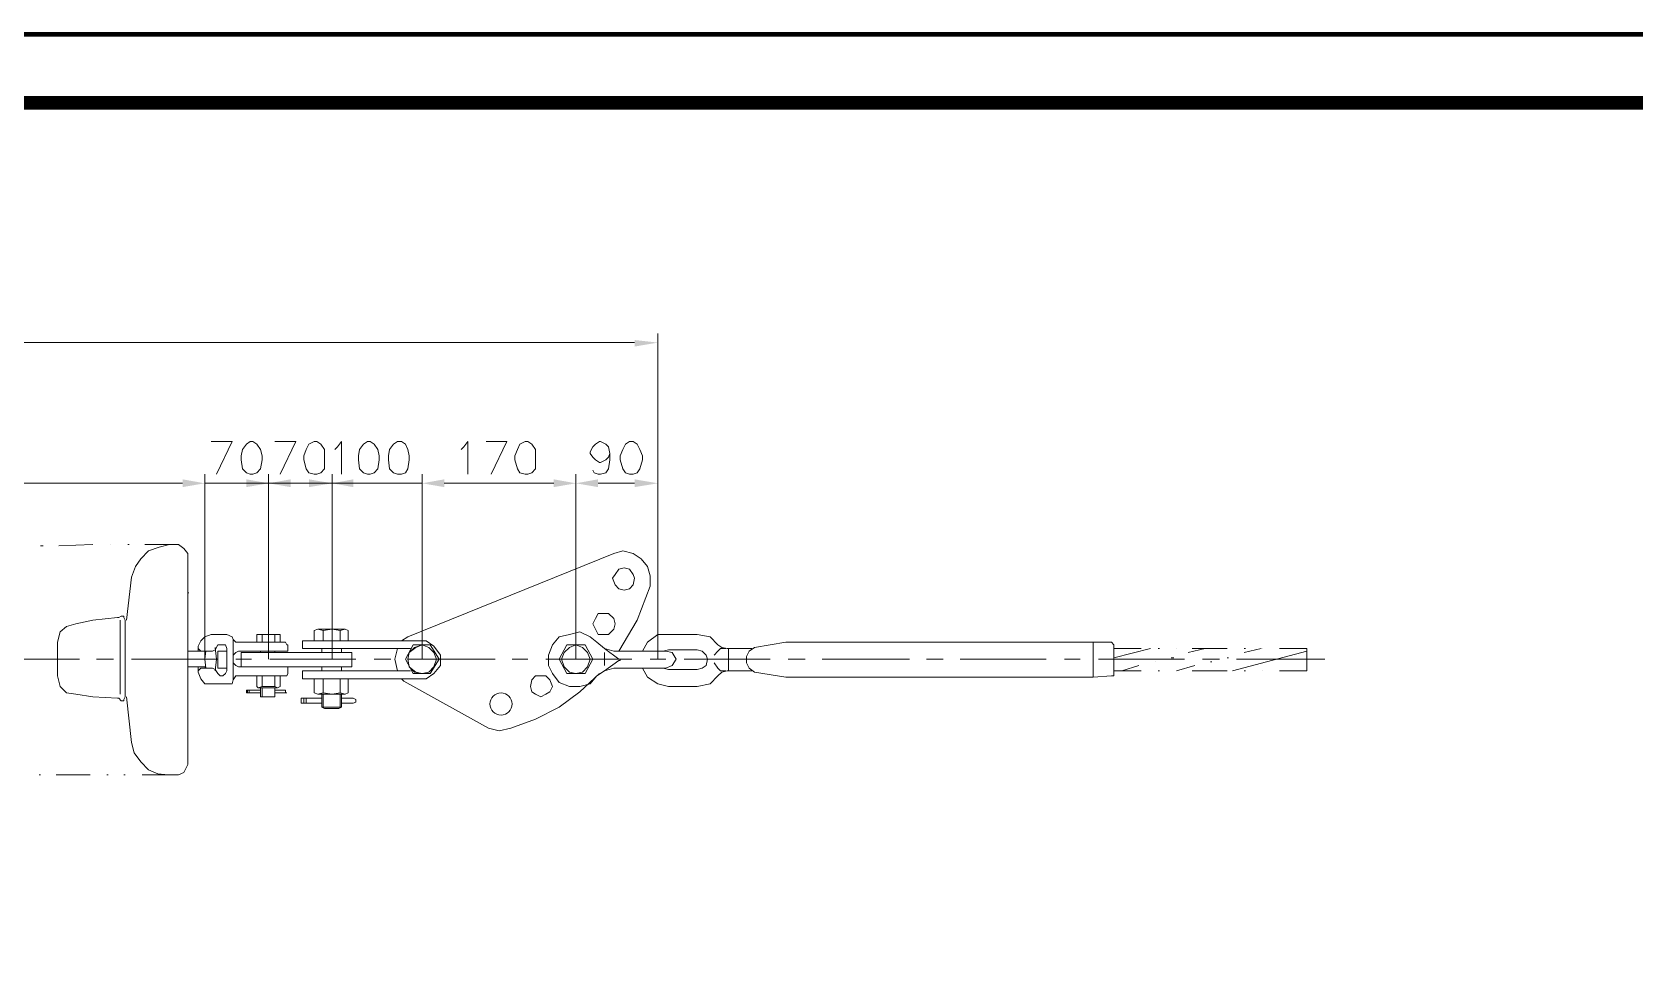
# Model space of a CAD drawing. Extents: x 457 to 4918, y -67 to 391.
# Drawn here: x 3172.4 to 3289.6, y 161.7 to 230.1 of the extents above; entities that cross this region are included whole.
import ezdxf

# ---------------------------------------------------------------- set-up
doc = ezdxf.new("R2010")
doc.units = 0
doc.header["$LTSCALE"] = 40
doc.header["$MEASUREMENT"] = 0
doc.layers.get('0').update_dxf_attribs({"linetype": 'CONTINUOUS'})
doc.layers.add('TK', color=1, linetype='CONTINUOUS')

msp = doc.modelspace()

# ---------------------------------------------------------------- hatches: boundary and pattern name
h = msp.add_hatch(color=0)
h.dxf.hatch_style = 2
h.paths.add_polyline_path([(3216.47, 207.59), (3216.47, 207.11), (3218.18, 207.4)])
h = msp.add_hatch(color=0)
h.dxf.hatch_style = 2
h.paths.add_polyline_path([(3183.42, 197.4), (3183.42, 196.83), (3185.04, 197.11)])
h = msp.add_hatch(color=0)
h.dxf.hatch_style = 2
h.paths.add_polyline_path([(3183.42, 197.4), (3183.42, 196.83), (3185.04, 197.11)])
h = msp.add_hatch(color=0)
h.dxf.hatch_style = 2
h.paths.add_polyline_path([(3188.09, 197.4), (3188.09, 196.83), (3189.71, 197.11)])
h = msp.add_hatch(color=0)
h.dxf.hatch_style = 2
h.paths.add_polyline_path([(3191.32, 197.4), (3191.32, 196.83), (3189.71, 197.11)])
h = msp.add_hatch(color=0)
h.dxf.hatch_style = 2
h.paths.add_polyline_path([(3192.66, 197.4), (3192.66, 196.83), (3194.37, 197.11)])
h = msp.add_hatch(color=0)
h.dxf.hatch_style = 2
h.paths.add_polyline_path([(3195.9, 197.4), (3195.9, 196.83), (3194.37, 197.11)])
h = msp.add_hatch(color=0)
h.dxf.hatch_style = 2
h.paths.add_polyline_path([(3202.56, 197.4), (3202.56, 196.83), (3200.94, 197.11)])
h = msp.add_hatch(color=0)
h.dxf.hatch_style = 2
h.paths.add_polyline_path([(3202.56, 197.4), (3202.56, 196.83), (3200.94, 197.11)])
h = msp.add_hatch(color=0)
h.dxf.hatch_style = 2
h.paths.add_polyline_path([(3210.56, 197.4), (3210.56, 196.83), (3212.18, 197.11)])
h = msp.add_hatch(color=0)
h.dxf.hatch_style = 2
h.paths.add_polyline_path([(3213.8, 197.4), (3213.8, 196.83), (3212.18, 197.11)])
h = msp.add_hatch(color=0)
h.dxf.hatch_style = 2
h.paths.add_polyline_path([(3216.47, 197.4), (3216.47, 196.83), (3218.18, 197.11)])

# ---------------------------------------------------------------- linework, layer by layer
at = {"const_width": 0.35}
msp.add_lwpolyline([(2986.64, -67.06), (3406.64, -67.06), (3406.64, 229.94), (2986.64, 229.94)], close=True, dxfattribs=at)
at = {"color": 0, "lineweight": 5}
for points in [[(3185.51, 200.16), (3187.04, 200.16), (3185.9, 197.78)], [(3190.18, 200.16), (3191.71, 200.16), (3190.56, 197.78)], [(3194.56, 199.59), (3194.75, 199.78), (3195.04, 200.16), (3195.04, 197.78)], [(3203.8, 199.59), (3203.99, 199.78), (3204.28, 200.16), (3204.28, 197.78)], [(3205.61, 200.16), (3207.14, 200.16), (3205.99, 197.78)], [(3214.66, 199.3), (3214.57, 199.02), (3214.37, 198.83), (3213.99, 198.64), (3213.9, 198.64), (3213.61, 198.83), (3213.42, 199.02), (3213.23, 199.3), (3213.23, 199.4), (3213.42, 199.78), (3213.61, 199.97), (3213.9, 200.16), (3213.99, 200.16), (3214.37, 199.97), (3214.57, 199.78), (3214.66, 199.3), (3214.66, 198.83), (3214.57, 198.16), (3214.37, 197.87), (3213.99, 197.78), (3213.8, 197.78), (3213.52, 197.87), (3213.42, 198.06)], [(3256.95, 184.73), (3258.19, 185.02)], [(3261.05, 184.73), (3262.29, 185.02)], [(3263.62, 185.02), (3265.62, 185.02)], [(3263.62, 183.4), (3265.62, 183.4)]]:
    msp.add_lwpolyline(points, dxfattribs=at)
for points in [[(3188.37, 200.16), (3188.09, 199.97), (3187.8, 199.59), (3187.7, 199.11), (3187.7, 198.83), (3187.8, 198.16), (3188.09, 197.87), (3188.37, 197.78), (3188.56, 197.78), (3188.85, 197.87), (3189.13, 198.16), (3189.23, 198.83), (3189.23, 199.11), (3189.13, 199.59), (3188.85, 199.97), (3188.56, 200.16)], [(3193.04, 200.16), (3192.66, 199.97), (3192.47, 199.59), (3192.28, 199.11), (3192.28, 198.83), (3192.47, 198.16), (3192.66, 197.87), (3193.04, 197.78), (3193.23, 197.78), (3193.52, 197.87), (3193.8, 198.16), (3193.8, 198.83), (3193.8, 199.11), (3193.8, 199.59), (3193.52, 199.97), (3193.23, 200.16)], [(3196.94, 200.16), (3196.66, 199.97), (3196.37, 199.59), (3196.28, 199.11), (3196.28, 198.83), (3196.37, 198.16), (3196.66, 197.87), (3196.94, 197.78), (3197.13, 197.78), (3197.42, 197.87), (3197.71, 198.16), (3197.8, 198.83), (3197.8, 199.11), (3197.71, 199.59), (3197.42, 199.97), (3197.13, 200.16)], [(3199.13, 200.16), (3198.85, 199.97), (3198.56, 199.59), (3198.47, 199.11), (3198.47, 198.83), (3198.56, 198.16), (3198.85, 197.87), (3199.13, 197.78), (3199.42, 197.78), (3199.71, 197.87), (3199.9, 198.16), (3199.99, 198.83), (3199.99, 199.11), (3199.9, 199.59), (3199.71, 199.97), (3199.42, 200.16)], [(3208.47, 200.16), (3208.09, 199.97), (3207.9, 199.59), (3207.71, 199.11), (3207.71, 198.83), (3207.9, 198.16), (3208.09, 197.87), (3208.47, 197.78), (3208.66, 197.78), (3208.95, 197.87), (3209.23, 198.16), (3209.23, 198.83), (3209.23, 199.11), (3209.23, 199.59), (3208.95, 199.97), (3208.66, 200.16)], [(3216.09, 200.16), (3215.8, 199.97), (3215.61, 199.59), (3215.42, 199.11), (3215.42, 198.83), (3215.61, 198.16), (3215.8, 197.87), (3216.09, 197.78), (3216.38, 197.78), (3216.66, 197.87), (3216.85, 198.16), (3217.04, 198.83), (3217.04, 199.11), (3216.85, 199.59), (3216.66, 199.97), (3216.38, 200.16)]]:
    msp.add_lwpolyline(points, close=True, dxfattribs=at)
at = {"color": 0, "lineweight": 18}
for points in [[(3182.47, 192.64), (3181.7, 192.45), (3180.94, 192.16), (3180.37, 191.59), (3179.99, 191.02), (3179.7, 190.25)], [(3183.8, 191.97), (3183.51, 192.35), (3183.13, 192.64)], [(3217.61, 189.59), (3217.61, 190.35), (3217.42, 191.02), (3216.95, 191.59), (3216.38, 191.97), (3215.61, 192.16), (3214.95, 191.97)], [(3215.33, 184.83), (3216.66, 187.11), (3217.61, 189.59)], [(3175.61, 186.83), (3174.94, 186.63), (3174.47, 186.25), (3174.27, 185.49)], [(3179.13, 187.4), (3178.94, 187.4)], [(3193.32, 186.44), (3193.04, 186.35)], [(3195.32, 186.44), (3193.32, 186.44), (3193.71, 186.35)], [(3194.94, 186.35), (3194.37, 186.44), (3193.71, 186.35)], [(3195.52, 186.35), (3195.32, 186.44), (3194.94, 186.35)], [(3174.27, 185.49), (3174.27, 183.02)], [(3185.51, 186.06), (3185.04, 185.87), (3184.75, 185.59), (3184.56, 185.21)], [(3184.56, 185.21), (3184.56, 185.02), (3184.66, 184.92), (3184.75, 184.83)], [(3186.37, 185.3), (3186.18, 185.3), (3185.99, 185.3), (3185.8, 184.92)], [(3186.66, 185.02), (3186.56, 185.3), (3186.37, 185.3)], [(3187.13, 185.68), (3187.04, 185.87), (3186.66, 186.06)], [(3187.13, 184.25), (3187.13, 185.68), (3187.32, 185.49), (3187.51, 185.49)], [(3188.85, 185.49), (3188.85, 186.06)], [(3189.23, 186.06), (3188.94, 186.06), (3188.85, 186.06)], [(3190.56, 186.06), (3190.37, 186.06), (3190.18, 186.06), (3189.23, 186.06)], [(3191.13, 184.83), (3191.13, 185.3), (3191.04, 185.3), (3190.94, 185.49)], [(3192.18, 185.59), (3192.18, 185.02)], [(3199.9, 185.87), (3199.42, 185.59)], [(3201.23, 182.82), (3201.8, 183.21), (3202.28, 183.78), (3202.28, 184.54), (3201.8, 185.21), (3201.23, 185.59)], [(3213.71, 185.49), (3213.23, 185.87), (3212.47, 186.25), (3211.71, 186.06), (3210.95, 185.87), (3210.47, 185.3), (3210.18, 184.54), (3210.18, 183.78), (3210.47, 183.21), (3210.95, 182.54), (3211.71, 182.25), (3212.47, 182.25), (3213.23, 182.44), (3213.71, 183.02)], [(3213.71, 185.49), (3214.28, 185.02), (3214.95, 184.83)], [(3221.04, 186.06), (3218.95, 186.06), (3218.18, 186.06), (3217.42, 185.49), (3217.04, 184.83)], [(3222.57, 185.3), (3221.99, 185.87), (3221.04, 186.06)], [(3222.57, 185.3), (3222.85, 185.11), (3223.23, 185.02)], [(3250, 185.49), (3227.52, 185.49), (3225.23, 185.11)], [(3227.52, 182.92), (3250, 182.92), (3250, 185.49), (3251.33, 185.49)], [(3251.52, 185.3), (3251.33, 185.49)], [(3251.52, 185.3), (3251.52, 183.21)], [(3185.04, 184.83), (3185.13, 184.83), (3185.04, 184.25), (3185.13, 183.59), (3185.04, 183.68), (3183.8, 183.68)], [(3183.8, 184.83), (3185.04, 184.83)], [(3185.8, 183.4), (3185.9, 184.25), (3185.8, 185.11)], [(3185.99, 184.83), (3186.66, 184.83)], [(3187.51, 184.83), (3187.32, 184.73), (3187.13, 184.54)], [(3195.8, 184.73), (3195.8, 183.68), (3187.7, 183.68)], [(3195.8, 184.73), (3187.7, 184.73), (3187.7, 183.68)], [(3199.13, 185.02), (3198.94, 184.25), (3199.13, 183.4)], [(3214.28, 184.73), (3214.28, 183.78)], [(3214.28, 183.4), (3215.33, 184.16), (3215.42, 184.16), (3215.42, 184.25), (3215.33, 184.25)], [(3218.95, 184.92), (3218.57, 184.83)], [(3218.76, 183.59), (3219.23, 183.78), (3219.52, 184.25), (3219.23, 184.73), (3218.76, 184.83)], [(3218.95, 184.92), (3221.04, 184.92)], [(3221.04, 183.49), (3221.42, 183.59), (3221.71, 183.78), (3221.8, 184.25), (3221.71, 184.54), (3221.42, 184.83), (3221.04, 184.92)], [(3223.14, 185.02), (3222.76, 185.02), (3222.57, 184.83), (3222.28, 184.54)], [(3223.33, 185.02), (3223.33, 183.4), (3223.23, 183.4)], [(3223.23, 185.02), (3225.04, 185.02)], [(3225.23, 185.11), (3224.85, 184.83), (3224.66, 184.44), (3224.66, 183.97), (3224.85, 183.59), (3225.23, 183.3)], [(3174.27, 183.02), (3174.47, 182.25), (3174.94, 181.78), (3175.61, 181.68)], [(3184.75, 183.59), (3184.66, 183.49), (3184.56, 183.4)], [(3184.56, 183.3), (3184.75, 182.82), (3185.04, 182.44), (3185.51, 182.44)], [(3184.75, 183.59), (3185.61, 183.59)], [(3185.99, 183.21), (3185.8, 183.49), (3185.61, 183.59)], [(3185.99, 183.21), (3186.18, 183.02), (3186.37, 183.02)], [(3186.37, 183.02), (3186.56, 183.21), (3186.66, 183.4)], [(3186.56, 183.59), (3186.66, 183.59)], [(3187.13, 183.97), (3187.32, 183.78), (3187.51, 183.68)], [(3187.51, 183.02), (3187.32, 183.02), (3187.13, 182.73)], [(3190.94, 183.02), (3191.04, 183.02), (3191.13, 183.21)], [(3201.23, 182.82), (3192.18, 182.82), (3192.18, 183.4)], [(3207.42, 179.21), (3209.23, 179.87), (3210.95, 180.73), (3212.47, 181.87), (3213.9, 183.21)], [(3214.95, 183.59), (3214.28, 183.4), (3213.71, 183.02)], [(3217.04, 183.59), (3217.42, 182.92), (3218.18, 182.44), (3218.95, 182.25)], [(3218.57, 183.59), (3218.95, 183.49), (3221.04, 183.49)], [(3221.04, 182.25), (3221.99, 182.44), (3222.57, 183.02)], [(3222.28, 183.97), (3222.57, 183.59), (3222.76, 183.4), (3223.14, 183.4)], [(3223.23, 183.4), (3222.85, 183.3), (3222.57, 183.02)], [(3223.23, 183.4), (3225.04, 183.4)], [(3225.23, 183.3), (3227.52, 182.92)], [(3250, 182.92), (3251.33, 183.02), (3251.52, 183.02), (3251.52, 183.21)], [(3185.51, 182.44), (3186.66, 182.44)], [(3186.66, 182.44), (3187.04, 182.44), (3187.13, 182.73)], [(3189.23, 182.25), (3188.94, 182.16), (3188.85, 182.25)], [(3190.56, 182.25), (3190.37, 182.16), (3190.18, 182.25), (3189.23, 182.25)], [(3190.94, 181.87), (3190.94, 181.97), (3190.75, 181.97)], [(3190.75, 181.78), (3190.94, 181.78), (3190.94, 181.87)], [(3195.32, 181.68), (3193.32, 181.68), (3193.04, 181.78)], [(3193.71, 182.82), (3193.71, 181.78), (3194.37, 181.68), (3194.94, 181.78), (3195.32, 181.68), (3195.52, 181.78)], [(3199.42, 182.82), (3199.61, 182.63)], [(3218.95, 182.25), (3221.04, 182.25)], [(3178.94, 181.21), (3179.13, 181.21)], [(3189.13, 181.49), (3189.23, 181.49)], [(3189.23, 181.49), (3190.18, 181.49)], [(3193.61, 181.02), (3192.09, 181.02), (3192.09, 181.4)], [(3194.85, 180.63), (3195.04, 180.73), (3193.61, 180.73)], [(3193.8, 180.63), (3194.85, 180.63)], [(3196.09, 181.21), (3196.09, 181.3), (3195.9, 181.4)], [(3195.9, 181.02), (3196.09, 181.11), (3196.09, 181.21)], [(3179.7, 178.16), (3179.89, 177.4), (3180.37, 176.73), (3180.94, 176.16), (3181.61, 175.87), (3182.37, 175.78), (3183.13, 175.78)], [(3205.8, 179.21), (3206.56, 179.01), (3207.42, 179.21)], [(3183.13, 175.78), (3183.51, 175.97), (3183.8, 176.54)]]:
    msp.add_lwpolyline(points, dxfattribs=at)
for points in [[(3216.47, 190.16), (3216.38, 190.44), (3216.09, 190.83), (3215.71, 190.92), (3215.33, 190.83), (3215.04, 190.44), (3214.85, 190.16), (3215.04, 189.68), (3215.33, 189.4), (3215.71, 189.3), (3216.09, 189.4), (3216.38, 189.68)], [(3215.04, 186.83), (3214.95, 187.21), (3214.57, 187.59), (3214.28, 187.59), (3213.8, 187.59), (3213.61, 187.21), (3213.42, 186.83), (3213.61, 186.44), (3213.8, 186.06), (3214.28, 186.06), (3214.57, 186.06), (3214.95, 186.44)], [(3201.52, 185.3), (3200.28, 185.3), (3199.71, 184.25), (3200.28, 183.21), (3201.52, 183.21), (3202.18, 184.25)], [(3201.52, 185.3), (3200.28, 185.3), (3199.71, 184.25), (3200.28, 183.21), (3201.52, 183.21), (3202.18, 184.25)], [(3201.52, 185.3), (3200.28, 185.3), (3199.71, 184.25), (3200.28, 183.21), (3201.52, 183.21), (3202.18, 184.25)], [(3201.99, 184.25), (3201.8, 184.73), (3201.42, 185.11), (3200.94, 185.3), (3200.37, 185.11), (3199.99, 184.73), (3199.9, 184.25), (3199.99, 183.68), (3200.37, 183.3), (3200.94, 183.21), (3201.42, 183.3), (3201.8, 183.68)], [(3201.99, 184.25), (3201.8, 184.73), (3201.42, 185.11), (3200.94, 185.3), (3200.37, 185.11), (3199.99, 184.73), (3199.9, 184.25), (3199.99, 183.68), (3200.37, 183.3), (3200.94, 183.21), (3201.42, 183.3), (3201.8, 183.68)], [(3201.99, 184.25), (3201.8, 184.73), (3201.42, 185.11), (3200.94, 185.3), (3200.47, 185.11), (3199.99, 184.73), (3199.9, 184.25), (3199.99, 183.68), (3200.47, 183.3), (3200.94, 183.21), (3201.42, 183.3), (3201.8, 183.68)], [(3212.85, 185.3), (3211.52, 185.3), (3210.95, 184.25), (3211.52, 183.21), (3212.85, 183.21), (3213.42, 184.25)], [(3213.23, 184.25), (3213.04, 184.73), (3212.66, 185.11), (3212.18, 185.3), (3211.71, 185.11), (3211.33, 184.73), (3211.14, 184.25), (3211.33, 183.68), (3211.71, 183.3), (3212.18, 183.21), (3212.66, 183.3), (3213.04, 183.68)], [(3210.47, 182.25), (3210.28, 182.73), (3209.99, 183.02), (3209.61, 183.02), (3209.23, 183.02), (3208.95, 182.73), (3208.85, 182.25), (3208.95, 181.87), (3209.23, 181.68), (3209.61, 181.49), (3209.99, 181.68), (3210.28, 181.87)]]:
    msp.add_lwpolyline(points, close=True, dxfattribs=at)
msp.add_circle((3206.71, 180.97), 0.81, dxfattribs=at)
at = {"color": 0, "lineweight": 5}
for points in [[(3218.18, 184.25), (3218.18, 184.25), (3218.18, 208.07), (3218.18, 208.07)], [(3053.4, 207.4), (3053.4, 207.4), (3216.47, 207.4), (3216.47, 207.4)], [(3086.93, 197.11), (3086.93, 197.11), (3183.42, 197.11), (3183.42, 197.11)], [(3183.42, 197.11), (3183.42, 197.11), (3181.7, 197.11), (3181.7, 197.11)], [(3185.04, 184.25), (3185.04, 184.25), (3185.04, 197.78), (3185.04, 197.78)], [(3185.04, 184.25), (3185.04, 184.25), (3185.04, 197.78), (3185.04, 197.78)], [(3185.04, 197.11), (3185.04, 197.11), (3189.71, 197.11), (3189.71, 197.11)], [(3188.09, 197.11), (3188.09, 197.11), (3186.37, 197.11), (3186.37, 197.11)], [(3189.71, 186.44), (3189.71, 186.44), (3189.71, 197.78), (3189.71, 197.78)], [(3189.71, 184.25), (3189.71, 184.25), (3189.71, 197.78), (3189.71, 197.78)], [(3189.71, 197.11), (3189.71, 197.11), (3194.37, 197.11), (3194.37, 197.11)], [(3192.66, 197.11), (3192.66, 197.11), (3190.94, 197.11), (3190.94, 197.11)], [(3191.32, 197.11), (3191.32, 197.11), (3193.04, 197.11), (3193.04, 197.11)], [(3194.37, 186.44), (3194.37, 186.44), (3194.37, 197.78), (3194.37, 197.78)], [(3194.37, 184.25), (3194.37, 184.25), (3194.37, 197.78), (3194.37, 197.78)], [(3194.37, 197.11), (3194.37, 197.11), (3200.94, 197.11), (3200.94, 197.11)], [(3195.9, 197.11), (3195.9, 197.11), (3197.61, 197.11), (3197.61, 197.11)], [(3200.94, 184.25), (3200.94, 184.25), (3200.94, 197.78), (3200.94, 197.78)], [(3200.94, 184.25), (3200.94, 184.25), (3200.94, 197.78), (3200.94, 197.78)], [(3202.56, 197.11), (3202.56, 197.11), (3204.28, 197.11), (3204.28, 197.11)], [(3202.56, 197.11), (3202.56, 197.11), (3210.56, 197.11), (3210.56, 197.11)], [(3212.18, 184.25), (3212.18, 184.25), (3212.18, 197.78), (3212.18, 197.78)], [(3212.18, 184.25), (3212.18, 184.25), (3212.18, 197.78), (3212.18, 197.78)], [(3213.8, 197.11), (3213.8, 197.11), (3216.47, 197.11), (3216.47, 197.11)], [(3218.18, 184.25), (3218.18, 184.25), (3218.18, 197.78), (3218.18, 197.78)], [(3173.04, 192.54), (3173.04, 192.54), (3173.23, 192.54), (3173.23, 192.54)], [(3176.85, 192.64), (3176.85, 192.64), (3174.37, 192.54), (3174.37, 192.54)], [(3178.18, 192.64), (3178.18, 192.64), (3178.18, 192.64), (3178.18, 192.64)], [(3179.42, 192.64), (3179.42, 192.64), (3179.51, 192.64), (3179.51, 192.64)], [(3183.13, 192.64), (3183.13, 192.64), (3180.66, 192.64), (3180.66, 192.64)], [(3175.89, 184.25), (3175.89, 184.25), (3169.61, 184.25), (3169.61, 184.25)], [(3178.37, 184.25), (3178.37, 184.25), (3177.13, 184.25), (3177.13, 184.25)], [(3185.99, 184.25), (3185.99, 184.25), (3179.7, 184.25), (3179.7, 184.25)], [(3188.47, 184.25), (3188.47, 184.25), (3187.32, 184.25), (3187.32, 184.25)], [(3196.09, 184.25), (3196.09, 184.25), (3189.8, 184.25), (3189.8, 184.25)], [(3198.66, 184.25), (3198.66, 184.25), (3197.42, 184.25), (3197.42, 184.25)], [(3206.28, 184.25), (3206.28, 184.25), (3199.9, 184.25), (3199.9, 184.25)], [(3208.66, 184.25), (3208.66, 184.25), (3207.52, 184.25), (3207.52, 184.25)], [(3216.28, 184.25), (3216.28, 184.25), (3209.99, 184.25), (3209.99, 184.25)], [(3218.76, 184.25), (3218.76, 184.25), (3217.61, 184.25), (3217.61, 184.25)], [(3226.38, 184.25), (3226.38, 184.25), (3220.09, 184.25), (3220.09, 184.25)], [(3228.95, 184.25), (3228.95, 184.25), (3227.71, 184.25), (3227.71, 184.25)], [(3236.57, 184.25), (3236.57, 184.25), (3230.19, 184.25), (3230.19, 184.25)], [(3239.04, 184.25), (3239.04, 184.25), (3237.81, 184.25), (3237.81, 184.25)], [(3246.57, 184.25), (3246.57, 184.25), (3240.28, 184.25), (3240.28, 184.25)], [(3249.05, 184.25), (3249.05, 184.25), (3247.9, 184.25), (3247.9, 184.25)], [(3256.67, 184.25), (3256.67, 184.25), (3250.38, 184.25), (3250.38, 184.25)], [(3251.52, 185.02), (3251.52, 185.02), (3253.52, 185.02), (3253.52, 185.02)], [(3251.52, 184.35), (3251.52, 184.35), (3254.19, 185.02), (3254.19, 185.02)], [(3254.57, 184.06), (3254.57, 184.06), (3254.57, 184.06), (3254.57, 184.06)], [(3254.76, 185.02), (3254.76, 185.02), (3254.86, 185.02), (3254.86, 185.02)], [(3255.71, 184.35), (3255.71, 184.35), (3255.9, 184.35), (3255.9, 184.35)], [(3256.09, 185.02), (3256.09, 185.02), (3256.09, 185.02), (3256.09, 185.02)], [(3257.24, 185.02), (3257.24, 185.02), (3259.81, 185.02), (3259.81, 185.02)], [(3259.24, 184.25), (3259.24, 184.25), (3258, 184.25), (3258, 184.25)], [(3258.57, 184.06), (3258.57, 184.06), (3258.67, 184.06), (3258.67, 184.06)], [(3259.81, 184.35), (3259.81, 184.35), (3259.9, 184.35), (3259.9, 184.35)], [(3260.19, 183.4), (3260.19, 183.4), (3265.62, 184.83), (3265.62, 184.83)], [(3266.95, 184.25), (3266.95, 184.25), (3260.48, 184.25), (3260.48, 184.25)], [(3261.05, 185.02), (3261.05, 185.02), (3261.14, 185.02), (3261.14, 185.02)], [(3262.38, 185.02), (3262.38, 185.02), (3262.38, 185.02), (3262.38, 185.02)], [(3265.62, 185.02), (3265.62, 185.02), (3265.62, 183.4), (3265.62, 183.4)], [(3251.52, 183.4), (3251.52, 183.4), (3253.52, 183.4), (3253.52, 183.4)], [(3252.09, 183.4), (3252.09, 183.4), (3253.33, 183.78), (3253.33, 183.78)], [(3254.76, 183.4), (3254.76, 183.4), (3254.86, 183.4), (3254.86, 183.4)], [(3256.09, 183.4), (3256.09, 183.4), (3257.43, 183.78), (3257.43, 183.78)], [(3256.09, 183.4), (3256.09, 183.4), (3256.09, 183.4), (3256.09, 183.4)], [(3257.24, 183.4), (3257.24, 183.4), (3259.81, 183.4), (3259.81, 183.4)], [(3261.05, 183.4), (3261.05, 183.4), (3261.14, 183.4), (3261.14, 183.4)], [(3262.38, 183.4), (3262.38, 183.4), (3262.38, 183.4), (3262.38, 183.4)], [(3172.94, 175.78), (3172.94, 175.78), (3173.04, 175.78), (3173.04, 175.78)], [(3176.66, 175.78), (3176.66, 175.78), (3174.18, 175.78), (3174.18, 175.78)], [(3177.89, 175.78), (3177.89, 175.78), (3177.99, 175.78), (3177.99, 175.78)], [(3179.13, 175.78), (3179.13, 175.78), (3179.23, 175.78), (3179.23, 175.78)], [(3182.75, 175.78), (3182.75, 175.78), (3180.47, 175.78), (3180.47, 175.78)]]:
    msp.add_open_spline(points, degree=3, dxfattribs=at)
at = {"color": 0, "lineweight": 18}
for points in [[(3183.13, 192.64), (3183.13, 192.64), (3182.47, 192.64), (3182.47, 192.64)], [(3183.8, 176.54), (3183.8, 176.54), (3183.8, 191.97), (3183.8, 191.97)], [(3214.95, 191.97), (3214.95, 191.97), (3199.9, 185.87), (3199.9, 185.87)], [(3179.32, 187.11), (3179.32, 187.11), (3179.7, 190.25), (3179.7, 190.25)], [(3183.8, 189.11), (3183.8, 189.11), (3183.89, 189.11), (3183.89, 189.11)], [(3176.85, 187.11), (3176.85, 187.11), (3175.61, 186.83), (3175.61, 186.83)], [(3176.85, 187.11), (3176.85, 187.11), (3178.66, 187.3), (3178.66, 187.3)], [(3178.66, 187.3), (3178.66, 187.3), (3178.75, 187.3), (3178.75, 187.3)], [(3178.75, 187.3), (3178.75, 187.3), (3178.94, 187.4), (3178.94, 187.4)], [(3178.85, 181.68), (3178.85, 181.68), (3178.85, 187.11), (3178.85, 187.11)], [(3179.13, 187.4), (3179.13, 187.4), (3179.13, 187.3), (3179.13, 187.3)], [(3179.23, 187.11), (3179.23, 187.11), (3179.13, 187.3), (3179.13, 187.3)], [(3179.23, 187.11), (3179.23, 187.11), (3179.23, 184.35), (3179.23, 184.35)], [(3179.23, 187.11), (3179.23, 187.11), (3179.23, 184.25), (3179.23, 184.25)], [(3193.04, 186.35), (3193.04, 186.35), (3193.04, 185.59), (3193.04, 185.59)], [(3193.71, 186.35), (3193.71, 186.35), (3193.71, 185.59), (3193.71, 185.59)], [(3194.94, 186.35), (3194.94, 186.35), (3194.94, 185.59), (3194.94, 185.59)], [(3195.52, 186.35), (3195.52, 186.35), (3195.52, 185.59), (3195.52, 185.59)], [(3185.51, 186.06), (3185.51, 186.06), (3186.66, 186.06), (3186.66, 186.06)], [(3187.51, 185.49), (3187.51, 185.49), (3190.94, 185.49), (3190.94, 185.49)], [(3188.94, 186.06), (3188.94, 186.06), (3190.37, 186.06), (3190.37, 186.06)], [(3189.23, 185.49), (3189.23, 185.49), (3189.23, 186.06), (3189.23, 186.06)], [(3190.18, 185.49), (3190.18, 185.49), (3190.18, 186.06), (3190.18, 186.06)], [(3190.56, 185.49), (3190.56, 185.49), (3190.56, 186.06), (3190.56, 186.06)], [(3201.23, 185.59), (3201.23, 185.59), (3192.18, 185.59), (3192.18, 185.59)], [(3179.23, 181.49), (3179.23, 181.49), (3179.23, 184.35), (3179.23, 184.35)], [(3184.56, 185.02), (3184.56, 185.02), (3184.56, 184.83), (3184.56, 184.83)], [(3184.56, 184.83), (3184.56, 184.83), (3184.66, 184.83), (3184.66, 184.83)], [(3184.75, 184.83), (3184.75, 184.83), (3185.61, 184.83), (3185.61, 184.83)], [(3185.61, 184.83), (3185.61, 184.83), (3185.8, 184.92), (3185.8, 184.92)], [(3185.99, 184.25), (3185.99, 184.25), (3185.99, 184.83), (3185.99, 184.83)], [(3185.99, 184.25), (3185.99, 184.25), (3185.99, 183.59), (3185.99, 183.59)], [(3186.56, 184.83), (3186.56, 184.83), (3186.66, 184.83), (3186.66, 184.83)], [(3186.66, 184.25), (3186.66, 184.25), (3186.66, 185.02), (3186.66, 185.02)], [(3186.66, 184.25), (3186.66, 184.25), (3186.66, 183.4), (3186.66, 183.4)], [(3187.13, 184.25), (3187.13, 184.25), (3187.13, 182.73), (3187.13, 182.73)], [(3187.51, 184.83), (3187.51, 184.83), (3191.13, 184.83), (3191.13, 184.83)], [(3189.13, 184.73), (3189.13, 184.73), (3189.13, 184.83), (3189.13, 184.83)], [(3190.18, 184.73), (3190.18, 184.73), (3190.18, 184.83), (3190.18, 184.83)], [(3200.09, 185.02), (3200.09, 185.02), (3192.18, 185.02), (3192.18, 185.02)], [(3193.61, 184.73), (3193.61, 184.73), (3193.61, 185.02), (3193.61, 185.02)], [(3195.04, 184.73), (3195.04, 184.73), (3195.04, 185.02), (3195.04, 185.02)], [(3215.33, 184.25), (3215.33, 184.25), (3214.28, 185.02), (3214.28, 185.02)], [(3218.76, 184.83), (3218.76, 184.83), (3214.95, 184.83), (3214.95, 184.83)], [(3184.56, 183.68), (3184.56, 183.68), (3184.56, 183.3), (3184.56, 183.3)], [(3184.56, 183.68), (3184.56, 183.68), (3184.56, 183.59), (3184.56, 183.59)], [(3185.99, 183.59), (3185.99, 183.59), (3186.66, 183.59), (3186.66, 183.59)], [(3187.51, 183.68), (3187.51, 183.68), (3191.13, 183.68), (3191.13, 183.68)], [(3187.51, 183.02), (3187.51, 183.02), (3190.94, 183.02), (3190.94, 183.02)], [(3188.85, 182.25), (3188.85, 182.25), (3188.85, 183.02), (3188.85, 183.02)], [(3189.13, 183.68), (3189.13, 183.68), (3189.23, 183.68), (3189.23, 183.68)], [(3189.23, 182.25), (3189.23, 182.25), (3189.23, 183.02), (3189.23, 183.02)], [(3190.18, 183.68), (3190.18, 183.68), (3190.28, 183.68), (3190.28, 183.68)], [(3190.18, 182.25), (3190.18, 182.25), (3190.18, 183.02), (3190.18, 183.02)], [(3190.56, 182.25), (3190.56, 182.25), (3190.56, 183.02), (3190.56, 183.02)], [(3191.13, 183.68), (3191.13, 183.68), (3191.13, 183.21), (3191.13, 183.21)], [(3200.09, 183.4), (3200.09, 183.4), (3192.18, 183.4), (3192.18, 183.4)], [(3193.61, 183.4), (3193.61, 183.4), (3193.61, 183.68), (3193.61, 183.68)], [(3195.04, 183.4), (3195.04, 183.4), (3195.04, 183.68), (3195.04, 183.68)], [(3218.76, 183.59), (3218.76, 183.59), (3214.95, 183.59), (3214.95, 183.59)], [(3176.85, 181.49), (3176.85, 181.49), (3175.61, 181.68), (3175.61, 181.68)], [(3189.13, 181.97), (3189.13, 181.97), (3188.09, 181.97), (3188.09, 181.97)], [(3188.09, 181.78), (3188.09, 181.78), (3188.09, 181.97), (3188.09, 181.97)], [(3189.13, 181.78), (3189.13, 181.78), (3188.09, 181.78), (3188.09, 181.78)], [(3188.18, 181.78), (3188.18, 181.78), (3188.18, 181.97), (3188.18, 181.97)], [(3188.28, 181.78), (3188.28, 181.78), (3188.28, 181.97), (3188.28, 181.97)], [(3188.94, 182.16), (3188.94, 182.16), (3190.37, 182.16), (3190.37, 182.16)], [(3189.13, 181.49), (3189.13, 181.49), (3189.13, 182.16), (3189.13, 182.16)], [(3189.23, 181.49), (3189.23, 181.49), (3189.23, 182.16), (3189.23, 182.16)], [(3190.18, 181.49), (3190.18, 181.49), (3190.18, 182.16), (3190.18, 182.16)], [(3190.18, 181.49), (3190.18, 181.49), (3190.18, 182.16), (3190.18, 182.16)], [(3190.75, 181.97), (3190.75, 181.97), (3190.18, 181.97), (3190.18, 181.97)], [(3190.75, 181.78), (3190.75, 181.78), (3190.18, 181.78), (3190.18, 181.78)], [(3190.94, 181.78), (3190.94, 181.78), (3191.04, 181.78), (3191.04, 181.78)], [(3193.04, 182.82), (3193.04, 182.82), (3193.04, 181.78), (3193.04, 181.78)], [(3193.32, 181.68), (3193.32, 181.68), (3193.71, 181.78), (3193.71, 181.78)], [(3193.61, 180.73), (3193.61, 180.73), (3193.61, 181.68), (3193.61, 181.68)], [(3193.71, 180.73), (3193.71, 180.73), (3193.71, 181.68), (3193.71, 181.68)], [(3194.94, 182.82), (3194.94, 182.82), (3194.94, 181.78), (3194.94, 181.78)], [(3194.94, 180.73), (3194.94, 180.73), (3194.94, 181.68), (3194.94, 181.68)], [(3195.04, 180.73), (3195.04, 180.73), (3195.04, 181.68), (3195.04, 181.68)], [(3195.52, 182.82), (3195.52, 182.82), (3195.52, 181.78), (3195.52, 181.78)], [(3205.8, 179.21), (3205.8, 179.21), (3199.61, 182.63), (3199.61, 182.63)], [(3176.85, 181.49), (3176.85, 181.49), (3178.66, 181.4), (3178.66, 181.4)], [(3178.75, 181.4), (3178.75, 181.4), (3178.66, 181.4), (3178.66, 181.4)], [(3178.75, 181.4), (3178.75, 181.4), (3178.94, 181.21), (3178.94, 181.21)], [(3179.13, 181.3), (3179.13, 181.3), (3179.23, 181.49), (3179.23, 181.49)], [(3179.13, 181.21), (3179.13, 181.21), (3179.13, 181.3), (3179.13, 181.3)], [(3179.32, 181.49), (3179.32, 181.49), (3179.7, 178.16), (3179.7, 178.16)], [(3189.13, 181.49), (3189.13, 181.49), (3190.18, 181.49), (3190.18, 181.49)], [(3193.61, 181.4), (3193.61, 181.4), (3192.09, 181.4), (3192.09, 181.4)], [(3192.28, 181.4), (3192.28, 181.4), (3192.28, 181.02), (3192.28, 181.02)], [(3192.47, 181.4), (3192.47, 181.4), (3192.47, 181.02), (3192.47, 181.02)], [(3193.61, 180.73), (3193.61, 180.73), (3193.8, 180.63), (3193.8, 180.63)], [(3195.9, 181.4), (3195.9, 181.4), (3195.04, 181.4), (3195.04, 181.4)], [(3195.9, 181.02), (3195.9, 181.02), (3195.04, 181.02), (3195.04, 181.02)]]:
    msp.add_open_spline(points, degree=3, dxfattribs=at)
at = {"layer": 'TK', "const_width": 1}
msp.add_lwpolyline([(3011.64, -62.06), (3401.64, -62.06), (3401.64, 224.94), (3011.64, 224.94)], close=True, dxfattribs=at)

doc.saveas('drawing.dxf')
